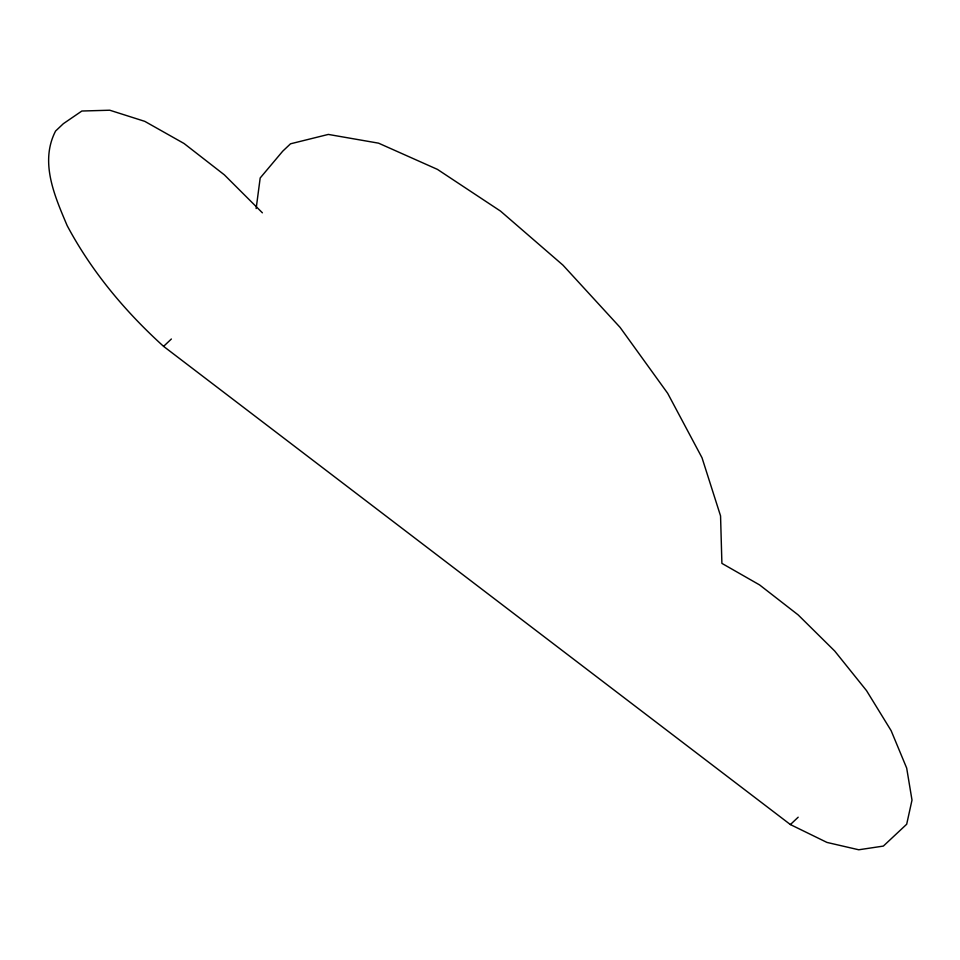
<?xml version="1.0" encoding="UTF-8"?>
<svg xmlns="http://www.w3.org/2000/svg" width="960" height="960" viewBox="0 0 960 960"><rect width="100%" height="100%" fill="white"/><g stroke="black" fill="none" stroke-linecap="round" stroke-linejoin="round"><path stroke-width="1.44" d="M256.152 208.548L260.184 177.984L282.732 151.176L290.52 143.808L328.332 134.424L378.576 143.172L437.448 169.392L500.496 211.092L562.956 265.14L620.124 327.444L667.668 393.3L702.012 457.752L720.552 515.904L721.896 563.376L759.576 584.916L798.156 614.904L834.732 651.048L866.532 690.636L891.132 730.668L906.684 768.096L912 800.1L906.684 824.244L883.356 846.084L858.756 849.78L826.968 842.424L790.392 824.568L163.584 346.368C125.172 311.556 91.56 271.44 67.128 225.552C54.696 196.092 39.504 162.156 55.584 131.04L63.36 123.684L81.864 111.024L109.764 110.22L144.78 121.356L184.044 143.496L224.352 174.84L262.392 212.82M163.584 346.368L171.372 339M790.392 824.568L798.18 817.2"/></g></svg>
